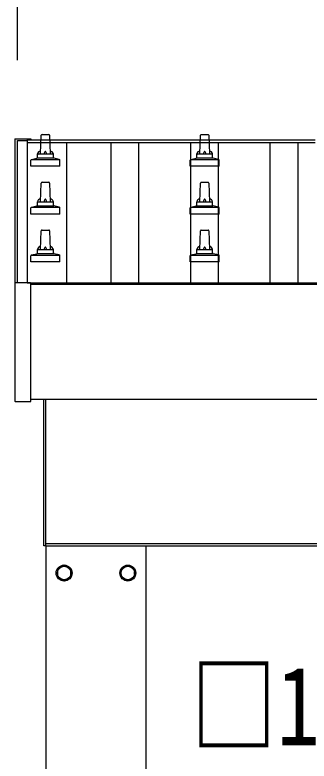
# Model space of a CAD drawing. Units: millimetres, scale not verified. Extents: x -12615 to 12615, y -8910 to 8910.
# Drawn here: x -10710 to -10340, y -2955 to -2018 of the extents above; entities that cross this region are included whole.
import ezdxf
from ezdxf.enums import TextEntityAlignment as Align

# ---------------------------------------------------------------- set-up
doc = ezdxf.new("R2010")
doc.units = ezdxf.units.MM
doc.header["$LTSCALE"] = 40
for name, color, linetype in [('0-4_YKK_13', 4, 'Continuous'), ('0-5_YKK_A1', 4, 'Continuous'), ('0-6_YKK_D', 6, 'Continuous')]:
    doc.layers.add(name, color=color, linetype=linetype)
doc.styles.add('ＭＳ ゴシック', font='')
doc.styles.get('ＭＳ ゴシック').set_extended_font_data('MS Gothic')

msp = doc.modelspace()

# ---------------------------------------------------------------- linework, layer by layer
at = {"layer": '0-4_YKK_13'}
for p, q in [((-10677.65, -2192.92), (-10676.92, -2169.4)), ((-10675.93, -2168.42), (-10667.38, -2168.42)), ((-10666.38, -2169.4), (-10665.65, -2192.92)), ((-10477.65, -2192.92), (-10476.92, -2169.4)), ((-10475.93, -2168.42), (-10467.38, -2168.42)), ((-10466.38, -2169.4), (-10465.65, -2192.92)), ((-10709.95, -2174.4), (-10709.95, -2175)), ((-10709.95, -2175), (-10709.95, -2355.33)), ((-10708.95, -2173.89), (-10690.95, -2173.89)), ((-10689.95, -2175.07), (-10689.95, -2174.4)), ((-10689.95, -2175.07), (-10689.95, -2175)), ((-10689.9, -2208.42), (-10689.9, -2200.71)), ((-10689.52, -2199.92), (-10653.78, -2199.92)), ((-10689.14, -2199.74), (-10682.42, -2198.11)), ((-10682.03, -2197.92), (-10661.27, -2197.92)), ((-10681.65, -2197.14), (-10681.65, -2192.92)), ((-10680.65, -2192.92), (-10662.65, -2192.92)), ((-10661.65, -2197.14), (-10661.65, -2192.92)), ((-10654.17, -2199.74), (-10660.89, -2198.11)), ((-10653.4, -2208.42), (-10653.4, -2200.71)), ((-10489.9, -2208.42), (-10489.9, -2200.71)), ((-10489.52, -2199.92), (-10453.78, -2199.92)), ((-10489.14, -2199.74), (-10482.42, -2198.11)), ((-10482.03, -2197.92), (-10461.27, -2197.92)), ((-10481.65, -2197.14), (-10481.65, -2192.92)), ((-10480.65, -2192.92), (-10462.65, -2192.92)), ((-10461.65, -2197.14), (-10461.65, -2192.92)), ((-10454.17, -2199.74), (-10460.89, -2198.11)), ((-10453.4, -2208.42), (-10453.4, -2200.71)), ((-10653.4, -2208.42), (-10689.9, -2208.42)), ((-10453.4, -2208.42), (-10489.9, -2208.42)), ((-10677.65, -2252.92), (-10676.92, -2229.4)), ((-10675.93, -2228.42), (-10667.38, -2228.42)), ((-10666.38, -2229.4), (-10665.65, -2252.92)), ((-10477.65, -2252.92), (-10476.92, -2229.4)), ((-10475.93, -2228.42), (-10467.38, -2228.42)), ((-10466.38, -2229.4), (-10465.65, -2252.92)), ((-10689.14, -2259.74), (-10682.42, -2258.11)), ((-10682.03, -2257.92), (-10661.27, -2257.92)), ((-10681.65, -2257.14), (-10681.65, -2252.92)), ((-10680.65, -2252.92), (-10662.65, -2252.92)), ((-10661.65, -2257.14), (-10661.65, -2252.92)), ((-10654.17, -2259.74), (-10660.89, -2258.11)), ((-10489.14, -2259.74), (-10482.42, -2258.11)), ((-10482.03, -2257.92), (-10461.27, -2257.92)), ((-10481.65, -2257.14), (-10481.65, -2252.92)), ((-10480.65, -2252.92), (-10462.65, -2252.92)), ((-10461.65, -2257.14), (-10461.65, -2252.92)), ((-10454.17, -2259.74), (-10460.89, -2258.11)), ((-10689.9, -2268.42), (-10689.9, -2260.71)), ((-10689.52, -2259.92), (-10653.78, -2259.92)), ((-10653.4, -2268.42), (-10653.4, -2260.71)), ((-10489.9, -2268.42), (-10489.9, -2260.71)), ((-10489.52, -2259.92), (-10453.78, -2259.92)), ((-10453.4, -2268.42), (-10453.4, -2260.71)), ((-10653.4, -2268.42), (-10689.9, -2268.42)), ((-10453.4, -2268.42), (-10489.9, -2268.42)), ((-10677.65, -2312.92), (-10676.92, -2289.4)), ((-10675.93, -2288.42), (-10667.38, -2288.42)), ((-10666.38, -2289.4), (-10665.65, -2312.92)), ((-10477.65, -2312.92), (-10476.92, -2289.4)), ((-10475.93, -2288.42), (-10467.38, -2288.42)), ((-10466.38, -2289.4), (-10465.65, -2312.92)), ((-10681.65, -2317.14), (-10681.65, -2312.92)), ((-10680.65, -2312.92), (-10662.65, -2312.92)), ((-10661.65, -2317.14), (-10661.65, -2312.92)), ((-10481.65, -2317.14), (-10481.65, -2312.92)), ((-10480.65, -2312.92), (-10462.65, -2312.92)), ((-10461.65, -2317.14), (-10461.65, -2312.92)), ((-10689.9, -2328.42), (-10689.9, -2320.71)), ((-10689.52, -2319.92), (-10653.78, -2319.92)), ((-10689.14, -2319.74), (-10682.42, -2318.11)), ((-10682.03, -2317.92), (-10661.27, -2317.92)), ((-10654.17, -2319.74), (-10660.89, -2318.11)), ((-10653.4, -2328.42), (-10653.4, -2320.71)), ((-10489.9, -2328.42), (-10489.9, -2320.71)), ((-10489.52, -2319.92), (-10453.78, -2319.92)), ((-10489.14, -2319.74), (-10482.42, -2318.11)), ((-10482.03, -2317.92), (-10461.27, -2317.92)), ((-10454.17, -2319.74), (-10460.89, -2318.11)), ((-10453.4, -2328.42), (-10453.4, -2320.71)), ((-10653.4, -2328.42), (-10689.9, -2328.42)), ((-10453.4, -2328.42), (-10489.9, -2328.42)), ((-10709.95, -2355.41), (-10709.95, -2503.41)), ((-10708.95, -2354.91), (-10709.45, -2354.91)), ((-10690.95, -2354.91), (-10708.95, -2354.91)), ((-10690.45, -2354.91), (-10690.95, -2354.91)), ((-10689.95, -2503.41), (-10689.95, -2355.41)), ((-10673.65, -2685.18), (-10673.65, -2501.28)), ((-10671.65, -2501.28), (-10671.65, -2685.18)), ((-10709.45, -2503.91), (-10690.45, -2503.91)), ((-10671.65, -2685.18), (-10673.65, -2685.18)), ((-10639.55, -2718.93), (-10639.65, -2718.93)), ((-10639.55, -2719.43), (-10639.65, -2719.43)), ((-10576.75, -2718.93), (-10576.65, -2718.93)), ((-10576.75, -2719.43), (-10576.65, -2719.43))]:
    msp.add_line(p, q, dxfattribs=at)
for points in [[(-10709.95, -2174.4), (-10709.92, -2174.21), (-10709.84, -2174.09), (-10709.76, -2174), (-10709.67, -2173.95), (-10709.59, -2173.92), (-10709.54, -2173.91), (-10709.5, -2173.9), (-10709.46, -2173.9), (-10709.27, -2173.89), (-10709.09, -2173.89), (-10708.95, -2173.89)], [(-10690.95, -2173.89), (-10690.76, -2173.89), (-10690.59, -2173.89), (-10690.45, -2173.9), (-10690.38, -2173.91), (-10690.32, -2173.92), (-10690.23, -2173.96), (-10690.1, -2174.05), (-10690.01, -2174.18), (-10690, -2174.21)]]:
    msp.add_lwpolyline(points, dxfattribs=at)
for points in [[(-10648.15, -2709.37), (-10656.65, -2714.28), (-10656.65, -2724.09), (-10648.15, -2729), (-10639.65, -2724.09), (-10639.65, -2714.28)], [(-10568.15, -2709.37), (-10559.65, -2714.28), (-10559.65, -2724.09), (-10568.15, -2729), (-10576.65, -2724.09), (-10576.65, -2714.28)]]:
    msp.add_lwpolyline(points, close=True, dxfattribs=at)
for centre, radius in [((-10648.15, -2719.18), 10), ((-10648.15, -2719.18), 8.5), ((-10568.15, -2719.18), 10), ((-10568.15, -2719.18), 8.5)]:
    msp.add_circle(centre, radius, dxfattribs=at)
for centre, radius, start, end in [((-10675.93, -2169.42), 1, 90, 178.60509), ((-10667.38, -2169.42), 1, 1.39491, 90), ((-10475.93, -2169.42), 1, 90, 178.60509), ((-10467.38, -2169.42), 1, 1.39491, 90), ((-10690.45, -2174.4), 0.499, 0.00068, 23.5008), ((-10677.57, -2193.56), 4.13, 90, 171.17633), ((-10668.32, -2192.92), 4.83, 133.60282, 180), ((-10674.98, -2192.92), 4.83, 0, 46.39718), ((-10665.74, -2193.56), 4.13, 8.82367, 90), ((-10477.57, -2193.56), 4.13, 90, 171.17633), ((-10468.32, -2192.92), 4.83, 133.60282, 180), ((-10474.98, -2192.92), 4.83, 0, 46.39718), ((-10465.74, -2193.56), 4.13, 8.82367, 90), ((-10688.9, -2200.71), 1, 103.62699, 180), ((-10682.65, -2197.14), 1, 283.62699, 0), ((-10680.65, -2193.92), 1, 90, 180), ((-10662.65, -2193.92), 1, 0, 90), ((-10660.65, -2197.14), 1, 180, 256.37301), ((-10654.4, -2200.71), 1, 0, 76.37301), ((-10488.9, -2200.71), 1, 103.62699, 180), ((-10482.65, -2197.14), 1, 283.62699, 0), ((-10480.65, -2193.92), 1, 90, 180), ((-10462.65, -2193.92), 1, 0, 90), ((-10460.65, -2197.14), 1, 180, 256.37301), ((-10454.4, -2200.71), 1, 0, 76.37301), ((-10675.93, -2229.42), 1, 90, 178.60509), ((-10667.38, -2229.42), 1, 1.39491, 90), ((-10475.93, -2229.42), 1, 90, 178.60509), ((-10467.38, -2229.42), 1, 1.39491, 90), ((-10682.65, -2257.14), 1, 283.62699, 0), ((-10677.57, -2253.56), 4.13, 90, 171.17633), ((-10680.65, -2253.92), 1, 90, 180), ((-10668.32, -2252.92), 4.83, 133.60282, 180), ((-10674.98, -2252.92), 4.83, 0, 46.39718), ((-10665.74, -2253.56), 4.13, 8.82367, 90), ((-10662.65, -2253.92), 1, 0, 90), ((-10660.65, -2257.14), 1, 180, 256.37301), ((-10482.65, -2257.14), 1, 283.62699, 0), ((-10477.57, -2253.56), 4.13, 90, 171.17633), ((-10480.65, -2253.92), 1, 90, 180), ((-10468.32, -2252.92), 4.83, 133.60282, 180), ((-10474.98, -2252.92), 4.83, 0, 46.39718), ((-10465.74, -2253.56), 4.13, 8.82367, 90), ((-10462.65, -2253.92), 1, 0, 90), ((-10460.65, -2257.14), 1, 180, 256.37301), ((-10688.9, -2260.71), 1, 103.62699, 180), ((-10654.4, -2260.71), 1, 0, 76.37301), ((-10488.9, -2260.71), 1, 103.62699, 180), ((-10454.4, -2260.71), 1, 0, 76.37301), ((-10675.93, -2289.42), 1, 90, 178.60509), ((-10667.38, -2289.42), 1, 1.39491, 90), ((-10475.93, -2289.42), 1, 90, 178.60509), ((-10467.38, -2289.42), 1, 1.39491, 90), ((-10677.57, -2313.56), 4.13, 90, 171.17633), ((-10680.65, -2313.92), 1, 90, 180), ((-10668.32, -2312.92), 4.83, 133.60282, 180), ((-10674.98, -2312.92), 4.83, 0, 46.39718), ((-10665.74, -2313.56), 4.13, 8.82367, 90), ((-10662.65, -2313.92), 1, 0, 90), ((-10477.57, -2313.56), 4.13, 90, 171.17633), ((-10480.65, -2313.92), 1, 90, 180), ((-10468.32, -2312.92), 4.83, 133.60282, 180), ((-10474.98, -2312.92), 4.83, 0, 46.39718), ((-10465.74, -2313.56), 4.13, 8.82367, 90), ((-10462.65, -2313.92), 1, 0, 90), ((-10688.9, -2320.71), 1, 103.62699, 180), ((-10682.65, -2317.14), 1, 283.62699, 0), ((-10660.65, -2317.14), 1, 180, 256.37301), ((-10654.4, -2320.71), 1, 0, 76.37301), ((-10488.9, -2320.71), 1, 103.62699, 180), ((-10482.65, -2317.14), 1, 283.62699, 0), ((-10460.65, -2317.14), 1, 180, 256.37301), ((-10454.4, -2320.71), 1, 0, 76.37301), ((-10709.45, -2355.41), 0.5, 90, 180), ((-10690.45, -2355.41), 0.5, 0, 90), ((-10709.45, -2503.41), 0.5, 180, 270), ((-10690.45, -2503.41), 0.5, 270, 0), ((-10648.15, -2719.18), 8.6, 111.25399, 128.74601), ((-10648.15, -2719.18), 8.6, 51.25399, 68.74601), ((-10568.15, -2719.18), 8.6, 111.25399, 128.74601), ((-10568.15, -2719.18), 8.6, 51.25399, 68.74601), ((-10648.15, -2719.18), 8.6, 171.25399, 188.74601), ((-10648.15, -2719.18), 8.6, 231.25399, 248.74601), ((-10648.15, -2719.18), 8.6, 291.25399, 308.74601), ((-10648.15, -2719.18), 8.6, 1.66581, 8.74601), ((-10648.15, -2719.18), 8.6, 351.25399, 358.33419), ((-10568.15, -2719.18), 8.6, 171.25399, 178.33419), ((-10568.15, -2719.18), 8.6, 181.66581, 188.74601), ((-10568.15, -2719.18), 8.6, 231.25399, 248.74601), ((-10568.15, -2719.18), 8.6, 291.25399, 308.74601), ((-10568.15, -2719.18), 8.6, 351.25399, 8.74601)]:
    msp.add_arc(centre, radius, start, end, dxfattribs=at)
at = {"layer": '0-5_YKK_A1'}
for p, q in [((-10706.65, -2176.04), (-10694.65, -2176.04)), ((-10706.65, -2354.91), (-10706.65, -2176.04)), ((-10694.65, -2175.07), (-10332.65, -2175.07)), ((-10694.65, -2175.07), (-10694.65, -2178.66)), ((-10694.65, -2176.04), (-10694.65, -2354.91)), ((-10694.65, -2178.66), (-10332.65, -2178.66)), ((-10645.15, -2178.66), (-10645.15, -2356.57)), ((-10589.15, -2356.57), (-10589.15, -2178.66)), ((-10554.15, -2356.57), (-10554.15, -2178.66)), ((-10489.15, -2356.57), (-10489.15, -2178.66)), ((-10454.15, -2356.57), (-10454.15, -2178.66)), ((-10389.15, -2356.57), (-10389.15, -2178.66)), ((-10354.15, -2356.57), (-10354.15, -2178.66)), ((-10694.65, -2354.85), (-4648.65, -2354.85)), ((-10689.95, -2356.41), (-4653.35, -2356.41)), ((-4653.35, -2501.28), (-10689.95, -2501.28)), ((-10671.65, -2682.18), (-4765.3, -2682.18)), ((-10671.65, -2685.18), (-4765.3, -2685.18)), ((-10670.65, -5482.18), (-10670.65, -2685.18)), ((-10545.65, -2685.18), (-10545.65, -5482.18))]:
    msp.add_line(p, q, dxfattribs=at)
at = {"layer": '0-6_YKK_D'}
msp.add_line((-10706.65, -2075.07), (-10706.65, -1874.07), dxfattribs=at)

# ---------------------------------------------------------------- texts
at = {"layer": '0-6_YKK_D', "style": 'ＭＳ ゴシック', "width": 0.8}
msp.add_text('□125', height=98.97, dxfattribs=at).set_placement((-10489.05, -2965.18), align=Align.BOTTOM_LEFT)

doc.saveas('drawing.dxf')
